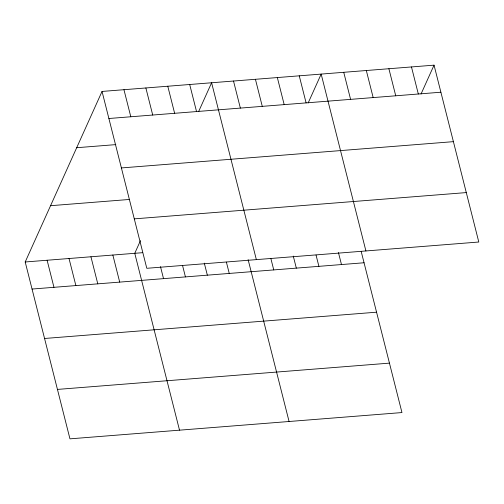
<?xml version="1.0" encoding="UTF-8"?>
<svg xmlns="http://www.w3.org/2000/svg" width="504" height="504" viewBox="0 0 504 504"><rect width="100%" height="100%" fill="white"/><g stroke="black" fill="none" stroke-linecap="round" stroke-linejoin="round"><path stroke-width="0.76" d="M361.198 251.49L401.959 412.562L69.955 438.845L25.2 261.979L102.041 91.438L434.045 65.155L478.8 242.021L146.796 268.298L102.041 91.438M140.465 240.647L134.763 253.31L179.512 430.17M198.607 111.605L211.604 82.763L256.36 259.629M308.171 102.936L321.168 74.088L365.917 250.954M421.048 93.996L434.045 65.155M108.889 118.503L440.893 92.219M76.684 147.716L115.813 144.617M121.401 167.939L453.405 141.655M50.557 205.701L129.597 199.445M134.291 218.868L466.294 192.585M25.2 261.979L142.588 252.687M32.048 289.05L364.052 262.767M44.56 338.48L376.564 312.197M57.443 389.416L389.447 363.132M411.472 66.944L418.32 94.009M388.893 68.727L395.741 95.798M366.32 70.516L373.168 97.581M343.741 72.305L350.589 99.37M299.25 75.827L306.104 102.892M338.43 252.523L341.479 264.55M277.339 77.559L284.187 104.624M316.046 255.062L318.9 266.339M255.427 79.292L262.275 106.363M293.278 256.095L296.327 268.128M233.516 81.031L240.364 108.095M270.894 258.634L273.748 269.917M248.126 259.673L289.076 421.501M189.693 84.496L196.541 111.567M226.403 262.156L229.257 273.439M167.782 86.234L174.63 113.299M204.303 263.138L207.346 275.171M145.87 87.967L152.718 115.032M182.58 265.627L185.434 276.904M123.953 89.699L130.807 116.77M160.48 266.61L163.523 278.643M112.852 255.043L119.7 282.108M90.934 256.775L97.789 283.846M69.023 258.514L75.871 285.579M47.111 260.247L53.96 287.312"/></g></svg>
